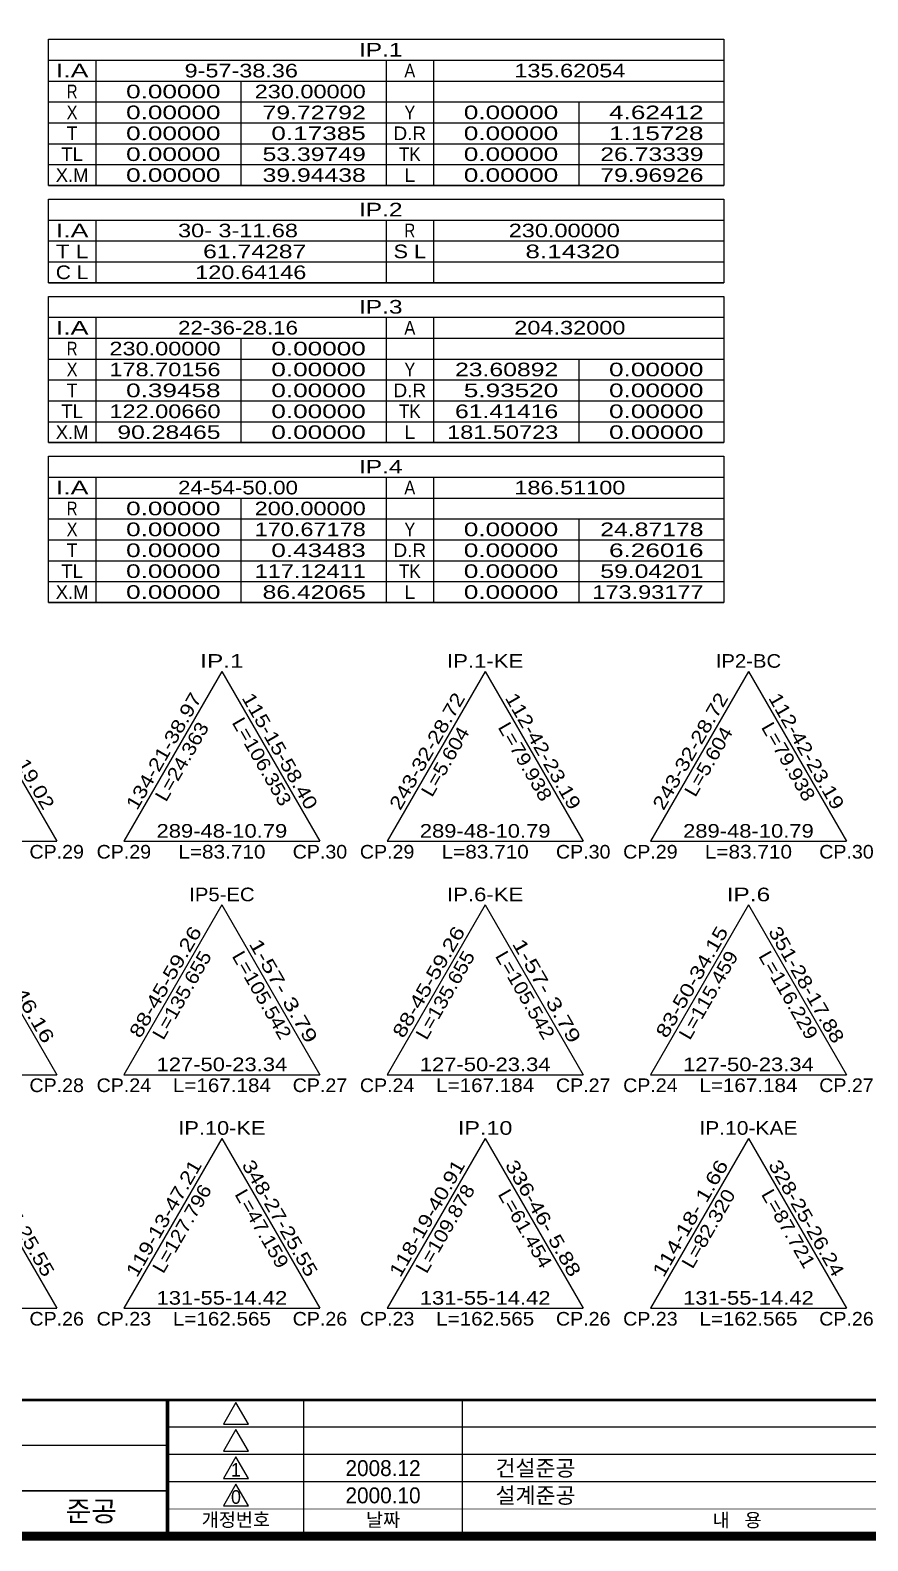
# Model space of a CAD drawing. Extents: x 230342 to 231183, y 224653 to 225247.
# Drawn here: x 230607 to 230791.5, y 224671.6 to 225004.1 of the extents above; entities that cross this region are included whole.
import ezdxf
from ezdxf.enums import TextEntityAlignment as Align

# ---------------------------------------------------------------- set-up
doc = ezdxf.new("R2010")
doc.units = 0
doc.header["$LTSCALE"] = 10
doc.header["$MEASUREMENT"] = 0
for name, color, linetype in [('CA-LEAL', 1, 'CONTINUOUS'), ('CA-LEAT', 3, 'CONTINUOUS'), ('CA-TABL-LIN1', 4, 'CONTINUOUS'), ('CA-TABL-LIN2', 1, 'CONTINUOUS'), ('CA-TABL-TEX1', 6, 'CONTINUOUS'), ('CA-TABL-TEX2', 3, 'CONTINUOUS'), ('CX-BORD', 3, 'CONTINUOUS'), ('CX-BORD-LIN1', 4, 'CONTINUOUS'), ('CX-BORD-LIN2', 3, 'CONTINUOUS'), ('CX-BORD-TEX2', 7, 'CONTINUOUS'), ('CX-BORD-TEX3', 6, 'CONTINUOUS')]:
    doc.layers.add(name, color=color, linetype=linetype)
doc.styles.get("Standard").update_dxf_attribs({"font": 'Dotum.ttf'})
doc.styles.add('TB_TEXT', font='Dotum.ttf')
doc.styles.add('TB_WBTXT', font='Dotum.ttf')
doc.styles.add('TB_WMTXT', font='Dotum.ttf')

# ---------------------------------------------------------------- blocks, each defined once
blk = doc.blocks.new('CXBLKA1-KHCA1')
at = {"layer": 'CX-BORD-LIN1', "const_width": 2}
blk.add_lwpolyline([(796, 0), (0, 0), (0, 554), (796, 554)], close=True, dxfattribs=at)
at = {"layer": 'CX-BORD-LIN1'}
for points, const_width in [([(796, 30), (0, 30)], 0.6), ([(270, 0), (270, 30)], 0.8), ([(270, 0), (270, 30)], 0.6), ([(300, 0), (300, 30)], 0.3), ([(335, 0), (335, 30)], 0.3), ([(566, 6), (270, 6)], 0.2)]:
    blk.add_lwpolyline(points, dxfattribs=dict(at, const_width=const_width))
for points in [[(285.08, 29.47), (282.34, 24.71), (287.83, 24.71)], [(285.08, 23.47), (282.34, 18.71), (287.83, 18.71)], [(285.08, 17.47), (282.34, 12.71), (287.83, 12.71)], [(285.08, 11.47), (282.34, 6.71), (287.83, 6.71)]]:
    blk.add_lwpolyline(points, close=True, dxfattribs=at)
at = {"layer": 'CX-BORD-LIN2'}
for points in [[(566, 24), (270, 24)], [(566, 18), (270, 18)], [(566, 12), (270, 12)]]:
    blk.add_lwpolyline(points, dxfattribs=at)
at = {"layer": 'CX-BORD-LIN2', "const_width": 0.3}
for points in [[(270, 20), (130, 20)], [(270, 10), (0, 10)]]:
    blk.add_lwpolyline(points, dxfattribs=at)
at = {"layer": 'CX-BORD-LIN1', "style": 'TB_TEXT'}
for tag, height, p in [('TR_RNUM4', 3, (285.11, 26.64)), ('TR_RDAT4', 3.5, (317.5, 27)), ('TR_DGN4', 3.5, (459.12, 27)), ('TR_CHK4', 3.5, (499.12, 27)), ('TR_APP4', 3.5, (539.12, 27)), ('TR_RNUM3', 3, (285.11, 20.64)), ('TR_RDAT3', 3.5, (317.5, 21)), ('TR_DGN3', 3.5, (459.12, 21)), ('TR_CHK3', 3.5, (499.12, 21)), ('TR_APP3', 3.5, (539.12, 21)), ('TR_RDAT2', 3.5, (317.5, 15)), ('TR_DGN2', 3.5, (459.12, 15)), ('TR_CHK2', 3.5, (499.12, 15)), ('TR_APP2', 3.5, (539.12, 15)), ('TR_RNUM2', 3, (285.11, 14.64)), ('TR_RNUM1', 3, (285.11, 8.64)), ('TR_RDAT1', 3.5, (317.5, 9)), ('TR_DGN1', 3.5, (459.12, 9)), ('TR_CHK1', 3.5, (499.12, 9)), ('TR_APP1', 3.5, (539.12, 9))]:
    blk.add_attdef(tag, text='', height=height, dxfattribs=at).set_placement(p, align=Align.MIDDLE_CENTER)
for tag, p in [('TR_RCON4', (342.3, 27)), ('TR_RCON3', (342.3, 21)), ('TR_RCON2', (342.3, 15)), ('TR_RCON1', (342.3, 9))]:
    blk.add_attdef(tag, text='', height=3.5, dxfattribs=at).set_placement(p, align=Align.MIDDLE_LEFT)
at = {"layer": 'CX-BORD-LIN2', "style": 'TB_TEXT'}
blk.add_attdef('TD_VERSION', text='', height=3, rotation=90, dxfattribs=at).set_placement((800.5, 48.01), align=Align.MIDDLE_CENTER)
at = {"layer": 'CX-BORD-TEX2', "style": 'TB_WMTXT'}
for tag, height, p in [('TB_CNAME', 5, (15.34, 531.83)), ('TB_CSCOP', 4, (16.63, 523.83))]:
    blk.add_attdef(tag, text='', height=height, dxfattribs=at).set_placement(p, align=Align.BOTTOM_LEFT)
at = {"layer": 'CX-BORD-TEX2', "style": 'TB_WBTXT'}
for tag, height, p in [('TB_MTITIL', 10, (398, 533.33)), ('TB_STITL', 7, (398, 518.33))]:
    blk.add_attdef(tag, text='', height=height, dxfattribs=at).set_placement(p, align=Align.MIDDLE_CENTER)
at = {"layer": 'CX-BORD-TEX3', "style": 'TB_TEXT'}
for s, p in [('개정번호', (285.08, 3.66)), ('날짜', (317.5, 3.66)), ('내   용', (395.5, 3.58))]:
    blk.add_text(s, height=3, dxfattribs=at).set_placement(p, align=Align.MIDDLE)
for tag, height, p in [('TD_DCOMP', 4.5, (217.5, 25)), ('TD_CSECT', 4.5, (611, 25)), ('TD_DNAME_TOP', 4.5, (755, 25)), ('TD_DNAME_MAIN', 4.5, (755, 19.01)), ('TD_CCOMP', 4.5, (217.5, 15)), ('TD_HSCAL', 4.5, (626.7, 15.24)), ('TD_VSCAL', 4.5, (655.78, 15.24)), ('TD_DNAME_BOT', 3, (755, 13.65)), ('TD_CNAME', 4.5, (65, 5.75)), ('TD_FIELD', 4.5, (182.5, 5.53)), ('TD_CSTEP', 4.5, (253.24, 5.53)), ('TD_DWGCODE', 4.5, (641, 5.39)), ('TD_DWGNO', 4.5, (755, 5.39))]:
    blk.add_attdef(tag, text='', height=height, dxfattribs=at).set_placement(p, align=Align.MIDDLE_CENTER)
at = {"layer": 'CX-BORD-TEX3', "style": 'TB_TEXT', "width": 0.9}
blk.add_attdef('TD_CDIST', text='', height=4.5, dxfattribs=at).set_placement((656, 25), align=Align.MIDDLE_CENTER)

msp = doc.modelspace()

# ---------------------------------------------------------------- linework, layer by layer
at = {"layer": 'CA-LEAL', "linetype": 'Continuous'}
for p, q in [((230591.24, 224862.98), (230612.84, 224825.57)), ((230649.24, 224862.98), (230627.64, 224825.57)), ((230649.24, 224862.98), (230670.84, 224825.57)), ((230707.24, 224862.98), (230685.64, 224825.57)), ((230707.24, 224862.98), (230728.84, 224825.57)), ((230765.24, 224862.98), (230743.64, 224825.57)), ((230765.24, 224862.98), (230786.84, 224825.57)), ((230569.64, 224825.57), (230612.84, 224825.57)), ((230627.64, 224825.57), (230670.84, 224825.57)), ((230685.64, 224825.57), (230728.84, 224825.57)), ((230743.64, 224825.57), (230786.84, 224825.57)), ((230591.24, 224811.57), (230612.84, 224774.16)), ((230649.24, 224811.57), (230627.64, 224774.16)), ((230649.24, 224811.57), (230670.84, 224774.16)), ((230707.24, 224811.57), (230685.64, 224774.16)), ((230707.24, 224811.57), (230728.84, 224774.16)), ((230765.24, 224811.57), (230743.64, 224774.16)), ((230765.24, 224811.57), (230786.84, 224774.16)), ((230569.64, 224774.16), (230612.84, 224774.16)), ((230627.64, 224774.16), (230670.84, 224774.16)), ((230685.64, 224774.16), (230728.84, 224774.16)), ((230743.64, 224774.16), (230786.84, 224774.16)), ((230591.24, 224760.16), (230612.84, 224722.75)), ((230649.24, 224760.16), (230627.64, 224722.75)), ((230649.24, 224760.16), (230670.84, 224722.75)), ((230707.24, 224760.16), (230685.64, 224722.75)), ((230707.24, 224760.16), (230728.84, 224722.75)), ((230765.24, 224760.16), (230743.64, 224722.75)), ((230765.24, 224760.16), (230786.84, 224722.75)), ((230569.64, 224722.75), (230612.84, 224722.75)), ((230627.64, 224722.75), (230670.84, 224722.75)), ((230685.64, 224722.75), (230728.84, 224722.75)), ((230743.64, 224722.75), (230786.84, 224722.75))]:
    msp.add_line(p, q, dxfattribs=at)
at = {"layer": 'CA-TABL-LIN1'}
for p, q in [((230611.04, 225002.15), (230759.84, 225002.15)), ((230611.04, 224969.95), (230611.04, 225002.15)), ((230759.84, 225002.15), (230759.84, 224969.95)), ((230611.04, 224997.55), (230759.84, 224997.55)), ((230621.44, 224997.55), (230621.44, 224969.95)), ((230685.44, 224997.55), (230685.44, 224969.95)), ((230695.84, 224997.55), (230695.84, 224969.95)), ((230611.04, 224969.95), (230759.84, 224969.95)), ((230759.84, 224969.95), (230611.04, 224969.95)), ((230611.04, 224966.95), (230759.84, 224966.95)), ((230611.04, 224948.55), (230611.04, 224966.95)), ((230759.84, 224966.95), (230759.84, 224948.55)), ((230611.04, 224962.35), (230759.84, 224962.35)), ((230621.44, 224962.35), (230621.44, 224948.55)), ((230685.44, 224962.35), (230685.44, 224948.55)), ((230695.84, 224962.35), (230695.84, 224948.55)), ((230611.04, 224948.55), (230759.84, 224948.55)), ((230759.84, 224948.55), (230611.04, 224948.55)), ((230611.04, 224945.55), (230759.84, 224945.55)), ((230611.04, 224913.35), (230611.04, 224945.55)), ((230759.84, 224945.55), (230759.84, 224913.35)), ((230611.04, 224940.95), (230759.84, 224940.95)), ((230621.44, 224940.95), (230621.44, 224913.35)), ((230685.44, 224940.95), (230685.44, 224913.35)), ((230695.84, 224940.95), (230695.84, 224913.35)), ((230611.04, 224913.35), (230759.84, 224913.35)), ((230759.84, 224913.35), (230611.04, 224913.35)), ((230611.04, 224910.35), (230759.84, 224910.35)), ((230611.04, 224878.15), (230611.04, 224910.35)), ((230759.84, 224910.35), (230759.84, 224878.15)), ((230611.04, 224905.75), (230759.84, 224905.75)), ((230621.44, 224905.75), (230621.44, 224878.15)), ((230685.44, 224905.75), (230685.44, 224878.15)), ((230695.84, 224905.75), (230695.84, 224878.15)), ((230611.04, 224878.15), (230759.84, 224878.15)), ((230759.84, 224878.15), (230611.04, 224878.15))]:
    msp.add_line(p, q, dxfattribs=at)
at = {"layer": 'CA-TABL-LIN2'}
for p, q in [((230611.04, 224992.95), (230759.84, 224992.95)), ((230653.44, 224992.95), (230653.44, 224969.95)), ((230611.04, 224988.35), (230759.84, 224988.35)), ((230727.84, 224988.35), (230727.84, 224969.95)), ((230611.04, 224983.75), (230759.84, 224983.75)), ((230611.04, 224979.15), (230759.84, 224979.15)), ((230611.04, 224974.55), (230759.84, 224974.55)), ((230611.04, 224957.75), (230759.84, 224957.75)), ((230611.04, 224953.15), (230759.84, 224953.15)), ((230611.04, 224936.35), (230759.84, 224936.35)), ((230653.44, 224936.35), (230653.44, 224913.35)), ((230611.04, 224931.75), (230759.84, 224931.75)), ((230727.84, 224931.75), (230727.84, 224913.35)), ((230611.04, 224927.15), (230759.84, 224927.15)), ((230611.04, 224922.55), (230759.84, 224922.55)), ((230611.04, 224917.95), (230759.84, 224917.95)), ((230611.04, 224901.15), (230759.84, 224901.15)), ((230653.44, 224901.15), (230653.44, 224878.15)), ((230611.04, 224896.55), (230759.84, 224896.55)), ((230727.84, 224896.55), (230727.84, 224878.15)), ((230611.04, 224891.95), (230759.84, 224891.95)), ((230611.04, 224887.35), (230759.84, 224887.35)), ((230611.04, 224882.75), (230759.84, 224882.75))]:
    msp.add_line(p, q, dxfattribs=at)

# ---------------------------------------------------------------- block references
at = {"layer": 'CX-BORD'}
ref = msp.add_blockref('CXBLKA1-KHCA1', (230367.24, 224672.57), dxfattribs=at)
ref.add_attrib('TD_CSTEP', '준공', dxfattribs={"layer": 'CX-BORD-TEX3', "height": 4.5, "style": 'TB_TEXT'}).set_placement((230620.48, 224678.1), align=Align.MIDDLE_CENTER)
ref.add_attrib('TR_RNUM1', '0', dxfattribs={"layer": 'CX-BORD-LIN1', "height": 3, "style": 'TB_TEXT'}).set_placement((230652.34, 224681.21), align=Align.MIDDLE_CENTER)
ref.add_attrib('TR_RDAT1', '2000.10', dxfattribs={"layer": 'CX-BORD-LIN1', "height": 3.5, "style": 'TB_TEXT'}).set_placement((230684.74, 224681.57), align=Align.MIDDLE_CENTER)
ref.add_attrib('TR_RCON1', '설계준공', dxfattribs={"layer": 'CX-BORD-LIN1', "height": 3.5, "style": 'TB_TEXT'}).set_placement((230709.54, 224681.57), align=Align.MIDDLE_LEFT)
ref.add_attrib('TR_RNUM2', '1', dxfattribs={"layer": 'CX-BORD-LIN1', "height": 3, "style": 'TB_TEXT'}).set_placement((230652.34, 224687.21), align=Align.MIDDLE_CENTER)
ref.add_attrib('TR_RDAT2', '2008.12', dxfattribs={"layer": 'CX-BORD-LIN1', "height": 3.5, "style": 'TB_TEXT'}).set_placement((230684.74, 224687.57), align=Align.MIDDLE_CENTER)
ref.add_attrib('TR_RCON2', '건설준공', dxfattribs={"layer": 'CX-BORD-LIN1', "height": 3.5, "style": 'TB_TEXT'}).set_placement((230709.54, 224687.57), align=Align.MIDDLE_LEFT)

# ---------------------------------------------------------------- texts
at = {"layer": 'CA-LEAT'}
for s, rotation, width, p, p2 in [('IP.1', 0, 1.239306, (230644.44, 224863.78), (230654.04, 224863.78)), ('IP.1-KE', 0, 1.079571, (230698.84, 224863.78), (230715.64, 224863.78)), ('IP2-BC', 0, 0.994546, (230758.04, 224863.78), (230772.44, 224863.78)), ('134-21-38.97', 60, 1.015822, (230630.54, 224832.21), (230644.94, 224857.15)), ('119-38-19.02', 300, 1.015822, (230595.53, 224857.15), (230609.93, 224832.21)), ('115-15-58.40', 300, 1.015822, (230653.53, 224857.15), (230667.93, 224832.21)), ('243-32-28.72', 60, 1.015822, (230688.54, 224832.21), (230702.94, 224857.15)), ('112-42-23.19', 300, 1.015822, (230711.53, 224857.15), (230725.93, 224832.21)), ('243-32-28.72', 60, 1.015822, (230746.54, 224832.21), (230760.94, 224857.15)), ('112-42-23.19', 300, 1.015822, (230769.53, 224857.15), (230783.93, 224832.21)), ('L=24.363', 60, 1.043309, (230636.93, 224834.06), (230646.53, 224850.69)), ('L=106.353', 300, 1.036811, (230651.35, 224851.73), (230662.15, 224833.02)), ('L=79.938', 300, 1.043309, (230709.95, 224850.69), (230719.55, 224834.06)), ('L=79.938', 300, 1.043309, (230767.95, 224850.69), (230777.55, 224834.06)), ('L=5.604', 60, 1.051784, (230695.53, 224835.1), (230703.93, 224849.65)), ('L=5.604', 60, 1.051784, (230753.53, 224835.1), (230761.93, 224849.65)), ('289-48-10.79', 0, 1.015822, (230634.84, 224826.37), (230663.64, 224826.37)), ('289-48-10.79', 0, 1.015822, (230692.84, 224826.37), (230721.64, 224826.37)), ('289-48-10.79', 0, 1.015822, (230750.84, 224826.37), (230779.64, 224826.37)), ('CP.29', 0, 0.991258, (230606.84, 224821.77), (230618.84, 224821.77)), ('CP.29', 0, 0.991258, (230621.64, 224821.77), (230633.64, 224821.77)), ('L=83.710', 0, 1.043309, (230639.64, 224821.77), (230658.84, 224821.77)), ('CP.30', 0, 0.991258, (230664.84, 224821.77), (230676.84, 224821.77)), ('CP.29', 0, 0.991258, (230679.64, 224821.77), (230691.64, 224821.77)), ('L=83.710', 0, 1.043309, (230697.64, 224821.77), (230716.84, 224821.77)), ('CP.30', 0, 0.991258, (230722.84, 224821.77), (230734.84, 224821.77)), ('CP.29', 0, 0.991258, (230737.64, 224821.77), (230749.64, 224821.77)), ('L=83.710', 0, 1.043309, (230755.64, 224821.77), (230774.84, 224821.77)), ('CP.30', 0, 0.991258, (230780.84, 224821.77), (230792.84, 224821.77)), ('IP5-EC', 0, 1.009301, (230642.04, 224812.37), (230656.44, 224812.37)), ('IP.6-KE', 0, 1.079571, (230698.84, 224812.37), (230715.64, 224812.37)), ('IP.6', 0, 1.239306, (230760.44, 224812.37), (230770.04, 224812.37)), (' 14- 6-46.16', 300, 1.096081, (230595.53, 224805.73), (230609.93, 224780.79)), (' 88-45-59.26', 60, 1.054426, (230630.54, 224780.79), (230644.94, 224805.73)), (' 88-45-59.26', 60, 1.054426, (230688.54, 224780.79), (230702.94, 224805.73)), (' 83-50-34.15', 60, 1.054426, (230746.54, 224780.79), (230760.94, 224805.73)), ('351-28-17.88', 300, 1.015822, (230769.53, 224805.73), (230783.93, 224780.79)), ('  1-57- 3.79', 300, 1.141161, (230653.53, 224805.73), (230667.93, 224780.79)), ('  1-57- 3.79', 300, 1.141161, (230711.53, 224805.73), (230725.93, 224780.79)), ('L=135.655', 60, 1.036811, (230636.33, 224781.61), (230647.13, 224800.32)), ('L=105.542', 300, 1.036811, (230651.35, 224800.32), (230662.15, 224781.61)), ('L=135.655', 60, 1.036811, (230694.33, 224781.61), (230705.13, 224800.32)), ('L=105.542', 300, 1.036811, (230709.35, 224800.32), (230720.15, 224781.61)), ('L=115.459', 60, 1.036811, (230752.33, 224781.61), (230763.13, 224800.32)), ('L=116.229', 300, 1.036811, (230767.35, 224800.32), (230778.15, 224781.61)), ('127-50-23.34', 0, 1.015822, (230634.84, 224774.96), (230663.64, 224774.96)), ('127-50-23.34', 0, 1.015822, (230692.84, 224774.96), (230721.64, 224774.96)), ('127-50-23.34', 0, 1.015822, (230750.84, 224774.96), (230779.64, 224774.96)), ('CP.28', 0, 0.991258, (230606.84, 224770.36), (230618.84, 224770.36)), ('CP.24', 0, 0.991258, (230621.64, 224770.36), (230633.64, 224770.36)), ('L=167.184', 0, 1.036811, (230638.44, 224770.36), (230660.04, 224770.36)), ('CP.27', 0, 0.991258, (230664.84, 224770.36), (230676.84, 224770.36)), ('CP.24', 0, 0.991258, (230679.64, 224770.36), (230691.64, 224770.36)), ('L=167.184', 0, 1.036811, (230696.44, 224770.36), (230718.04, 224770.36)), ('CP.27', 0, 0.991258, (230722.84, 224770.36), (230734.84, 224770.36)), ('CP.24', 0, 0.991258, (230737.64, 224770.36), (230749.64, 224770.36)), ('L=167.184', 0, 1.036811, (230754.44, 224770.36), (230776.04, 224770.36)), ('CP.27', 0, 0.991258, (230780.84, 224770.36), (230792.84, 224770.36)), ('IP.10-KE', 0, 1.067149, (230639.64, 224760.96), (230658.84, 224760.96)), ('IP.10', 0, 1.1792, (230701.24, 224760.96), (230713.24, 224760.96)), ('IP.10-KAE', 0, 1.039859, (230754.44, 224760.96), (230776.04, 224760.96)), ('348-27-25.55', 300, 1.015822, (230595.53, 224754.32), (230609.93, 224729.38)), ('348-27-25.55', 300, 1.015822, (230653.53, 224754.32), (230667.93, 224729.38)), ('336-46- 5.88', 300, 1.054426, (230711.53, 224754.32), (230725.93, 224729.38)), ('114-18- 1.66', 60, 1.054426, (230746.54, 224729.38), (230760.94, 224754.32)), ('328-25-26.24', 300, 1.015822, (230769.53, 224754.32), (230783.93, 224729.38)), ('119-13-47.21', 60, 1.015822, (230630.54, 224729.38), (230644.94, 224754.32)), ('118-19-40.91', 60, 1.015822, (230688.54, 224729.38), (230702.94, 224754.32)), ('L=127.796', 60, 1.036811, (230636.33, 224730.2), (230647.13, 224748.9)), ('L=47.159', 300, 1.043309, (230651.95, 224747.87), (230661.55, 224731.24)), ('L=109.878', 60, 1.036811, (230694.33, 224730.2), (230705.13, 224748.9)), ('L=61.454', 300, 1.043309, (230709.95, 224747.87), (230719.55, 224731.24)), ('L=82.320', 60, 1.043309, (230752.93, 224731.24), (230762.53, 224747.87)), ('L=87.721', 300, 1.043309, (230767.95, 224747.87), (230777.55, 224731.24)), ('131-55-14.42', 0, 1.015822, (230634.84, 224723.55), (230663.64, 224723.55)), ('131-55-14.42', 0, 1.015822, (230692.84, 224723.55), (230721.64, 224723.55)), ('131-55-14.42', 0, 1.015822, (230750.84, 224723.55), (230779.64, 224723.55)), ('CP.26', 0, 0.991258, (230606.84, 224718.95), (230618.84, 224718.95)), ('CP.23', 0, 0.991258, (230621.64, 224718.95), (230633.64, 224718.95)), ('L=162.565', 0, 1.036811, (230638.44, 224718.95), (230660.04, 224718.95)), ('CP.26', 0, 0.991258, (230664.84, 224718.95), (230676.84, 224718.95)), ('CP.23', 0, 0.991258, (230679.64, 224718.95), (230691.64, 224718.95)), ('L=162.565', 0, 1.036811, (230696.44, 224718.95), (230718.04, 224718.95)), ('CP.26', 0, 0.991258, (230722.84, 224718.95), (230734.84, 224718.95)), ('CP.23', 0, 0.991258, (230737.64, 224718.95), (230749.64, 224718.95)), ('L=162.565', 0, 1.036811, (230754.44, 224718.95), (230776.04, 224718.95)), ('CP.26', 0, 0.991258, (230780.84, 224718.95), (230792.84, 224718.95))]:
    msp.add_text(s, height=3, rotation=rotation, dxfattribs=dict(at, width=width)).set_placement(p, p2, align=Align.FIT)
at = {"layer": 'CA-TABL-TEX1'}
for s, width, p, p2 in [('IP.1', 1.239306, (230679.44, 224998.35), (230689.04, 224998.35)), ('I.A', 1.328926, (230612.64, 224993.75), (230619.84, 224993.75)), ('A', 0.86325, (230689.44, 224993.75), (230691.84, 224993.75)), ('R', 0.861988, (230615.04, 224989.15), (230617.44, 224989.15)), ('X', 0.954045, (230615.04, 224984.55), (230617.44, 224984.55)), ('Y', 0.957143, (230689.44, 224984.55), (230691.84, 224984.55)), ('T', 0.987605, (230615.04, 224979.95), (230617.44, 224979.95)), ('D.R', 0.977238, (230687.04, 224979.95), (230694.24, 224979.95)), ('TL', 1.0245, (230613.84, 224975.35), (230618.64, 224975.35)), ('TK', 0.929236, (230688.24, 224975.35), (230693.04, 224975.35)), ('X.M', 0.966557, (230612.64, 224970.75), (230619.84, 224970.75)), ('L', 1.06426, (230689.44, 224970.75), (230691.84, 224970.75)), ('IP.2', 1.239306, (230679.44, 224963.15), (230689.04, 224963.15)), ('I.A', 1.328926, (230612.64, 224958.55), (230619.84, 224958.55)), ('R', 0.861988, (230689.44, 224958.55), (230691.84, 224958.55)), ('T L', 1.184729, (230612.64, 224953.95), (230619.84, 224953.95)), ('S L', 1.141161, (230687.04, 224953.95), (230694.24, 224953.95)), ('C L', 1.082497, (230612.64, 224949.35), (230619.84, 224949.35)), ('IP.3', 1.239306, (230679.44, 224941.75), (230689.04, 224941.75)), ('I.A', 1.328926, (230612.64, 224937.15), (230619.84, 224937.15)), ('A', 0.86325, (230689.44, 224937.15), (230691.84, 224937.15)), ('R', 0.861988, (230615.04, 224932.55), (230617.44, 224932.55)), ('X', 0.954045, (230615.04, 224927.95), (230617.44, 224927.95)), ('Y', 0.957143, (230689.44, 224927.95), (230691.84, 224927.95)), ('T', 0.987605, (230615.04, 224923.35), (230617.44, 224923.35)), ('D.R', 0.977238, (230687.04, 224923.35), (230694.24, 224923.35)), ('TL', 1.0245, (230613.84, 224918.75), (230618.64, 224918.75)), ('TK', 0.929236, (230688.24, 224918.75), (230693.04, 224918.75)), ('X.M', 0.966557, (230612.64, 224914.15), (230619.84, 224914.15)), ('L', 1.06426, (230689.44, 224914.15), (230691.84, 224914.15)), ('IP.4', 1.239306, (230679.44, 224906.55), (230689.04, 224906.55)), ('I.A', 1.328926, (230612.64, 224901.95), (230619.84, 224901.95)), ('A', 0.86325, (230689.44, 224901.95), (230691.84, 224901.95)), ('R', 0.861988, (230615.04, 224897.35), (230617.44, 224897.35)), ('X', 0.954045, (230615.04, 224892.75), (230617.44, 224892.75)), ('Y', 0.957143, (230689.44, 224892.75), (230691.84, 224892.75)), ('T', 0.987605, (230615.04, 224888.15), (230617.44, 224888.15)), ('D.R', 0.977238, (230687.04, 224888.15), (230694.24, 224888.15)), ('TL', 1.0245, (230613.84, 224883.55), (230618.64, 224883.55)), ('TK', 0.929236, (230688.24, 224883.55), (230693.04, 224883.55)), ('X.M', 0.966557, (230612.64, 224878.95), (230619.84, 224878.95)), ('L', 1.06426, (230689.44, 224878.95), (230691.84, 224878.95))]:
    msp.add_text(s, height=3, rotation=0, dxfattribs=dict(at, width=width)).set_placement(p, p2, align=Align.FIT)
at = {"layer": 'CA-TABL-TEX2'}
for s, width, p, p2 in [(' 9-57-38.36', 1.060952, (230639.59, 224993.75), (230665.99, 224993.75)), (' 9-57-38.36', 1.060952, (230639.59, 224993.75), (230665.99, 224993.75)), ('   135.62054', 1.143744, (230709.34, 224993.75), (230738.14, 224993.75)), ('     0.00000', 1.246512, (230620.14, 224989.15), (230648.94, 224989.15)), ('   230.00000', 1.143744, (230652.14, 224989.15), (230680.94, 224989.15)), ('     0.00000', 1.246512, (230620.14, 224984.55), (230648.94, 224984.55)), ('    79.72792', 1.192919, (230652.14, 224984.55), (230680.94, 224984.55)), ('     0.00000', 1.246512, (230694.54, 224984.55), (230723.34, 224984.55)), ('     4.62412', 1.246512, (230726.54, 224984.55), (230755.34, 224984.55)), ('     0.00000', 1.246512, (230620.14, 224979.95), (230648.94, 224979.95)), ('     0.17385', 1.246512, (230652.14, 224979.95), (230680.94, 224979.95)), ('     0.00000', 1.246512, (230694.54, 224979.95), (230723.34, 224979.95)), ('     1.15728', 1.246512, (230726.54, 224979.95), (230755.34, 224979.95)), ('     0.00000', 1.246512, (230620.14, 224975.35), (230648.94, 224975.35)), ('    53.39749', 1.192919, (230652.14, 224975.35), (230680.94, 224975.35)), ('     0.00000', 1.246512, (230694.54, 224975.35), (230723.34, 224975.35)), ('    26.73339', 1.192919, (230726.54, 224975.35), (230755.34, 224975.35)), ('     0.00000', 1.246512, (230620.14, 224970.75), (230648.94, 224970.75)), ('    39.94438', 1.192919, (230652.14, 224970.75), (230680.94, 224970.75)), ('     0.00000', 1.246512, (230694.54, 224970.75), (230723.34, 224970.75)), ('    79.96926', 1.192919, (230726.54, 224970.75), (230755.34, 224970.75)), ('30- 3-11.68', 1.060952, (230639.59, 224958.55), (230665.99, 224958.55)), ('30- 3-11.68', 1.060952, (230639.59, 224958.55), (230665.99, 224958.55)), ('   230.00000', 1.143744, (230708.11, 224958.55), (230736.91, 224958.55)), ('    61.74287', 1.192919, (230639.04, 224953.95), (230667.84, 224953.95)), ('     8.14320', 1.246512, (230708.11, 224953.95), (230736.91, 224953.95)), ('   120.64146', 1.143744, (230639.04, 224949.35), (230667.84, 224949.35)), ('22-36-28.16', 1.018467, (230639.59, 224937.15), (230665.99, 224937.15)), ('22-36-28.16', 1.018467, (230639.59, 224937.15), (230665.99, 224937.15)), ('   204.32000', 1.143744, (230709.34, 224937.15), (230738.14, 224937.15)), ('   230.00000', 1.143744, (230620.14, 224932.55), (230648.94, 224932.55)), ('     0.00000', 1.246512, (230652.14, 224932.55), (230680.94, 224932.55)), ('   178.70156', 1.143744, (230620.14, 224927.95), (230648.94, 224927.95)), ('     0.00000', 1.246512, (230652.14, 224927.95), (230680.94, 224927.95)), ('    23.60892', 1.192919, (230694.54, 224927.95), (230723.34, 224927.95)), ('     0.00000', 1.246512, (230726.54, 224927.95), (230755.34, 224927.95)), ('     0.39458', 1.246512, (230620.14, 224923.35), (230648.94, 224923.35)), ('     0.00000', 1.246512, (230652.14, 224923.35), (230680.94, 224923.35)), ('     5.93520', 1.246512, (230694.54, 224923.35), (230723.34, 224923.35)), ('     0.00000', 1.246512, (230726.54, 224923.35), (230755.34, 224923.35)), ('   122.00660', 1.143744, (230620.14, 224918.75), (230648.94, 224918.75)), ('     0.00000', 1.246512, (230652.14, 224918.75), (230680.94, 224918.75)), ('    61.41416', 1.192919, (230694.54, 224918.75), (230723.34, 224918.75)), ('     0.00000', 1.246512, (230726.54, 224918.75), (230755.34, 224918.75)), ('    90.28465', 1.192919, (230620.14, 224914.15), (230648.94, 224914.15)), ('     0.00000', 1.246512, (230652.14, 224914.15), (230680.94, 224914.15)), ('   181.50723', 1.143744, (230694.54, 224914.15), (230723.34, 224914.15)), ('     0.00000', 1.246512, (230726.54, 224914.15), (230755.34, 224914.15)), ('24-54-50.00', 1.018467, (230639.59, 224901.95), (230665.99, 224901.95)), ('24-54-50.00', 1.018467, (230639.59, 224901.95), (230665.99, 224901.95)), ('   186.51100', 1.143744, (230709.34, 224901.95), (230738.14, 224901.95)), ('     0.00000', 1.246512, (230620.14, 224897.35), (230648.94, 224897.35)), ('   200.00000', 1.143744, (230652.14, 224897.35), (230680.94, 224897.35)), ('     0.00000', 1.246512, (230620.14, 224892.75), (230648.94, 224892.75)), ('   170.67178', 1.143744, (230652.14, 224892.75), (230680.94, 224892.75)), ('     0.00000', 1.246512, (230694.54, 224892.75), (230723.34, 224892.75)), ('    24.87178', 1.192919, (230726.54, 224892.75), (230755.34, 224892.75)), ('     0.00000', 1.246512, (230620.14, 224888.15), (230648.94, 224888.15)), ('     0.43483', 1.246512, (230652.14, 224888.15), (230680.94, 224888.15)), ('     0.00000', 1.246512, (230694.54, 224888.15), (230723.34, 224888.15)), ('     6.26016', 1.246512, (230726.54, 224888.15), (230755.34, 224888.15)), ('     0.00000', 1.246512, (230620.14, 224883.55), (230648.94, 224883.55)), ('   117.12411', 1.143744, (230652.14, 224883.55), (230680.94, 224883.55)), ('     0.00000', 1.246512, (230694.54, 224883.55), (230723.34, 224883.55)), ('    59.04201', 1.192919, (230726.54, 224883.55), (230755.34, 224883.55)), ('     0.00000', 1.246512, (230620.14, 224878.95), (230648.94, 224878.95)), ('    86.42065', 1.192919, (230652.14, 224878.95), (230680.94, 224878.95)), ('     0.00000', 1.246512, (230694.54, 224878.95), (230723.34, 224878.95)), ('   173.93177', 1.143744, (230726.54, 224878.95), (230755.34, 224878.95))]:
    msp.add_text(s, height=3, rotation=0, dxfattribs=dict(at, width=width)).set_placement(p, p2, align=Align.FIT)

doc.saveas('drawing.dxf')
